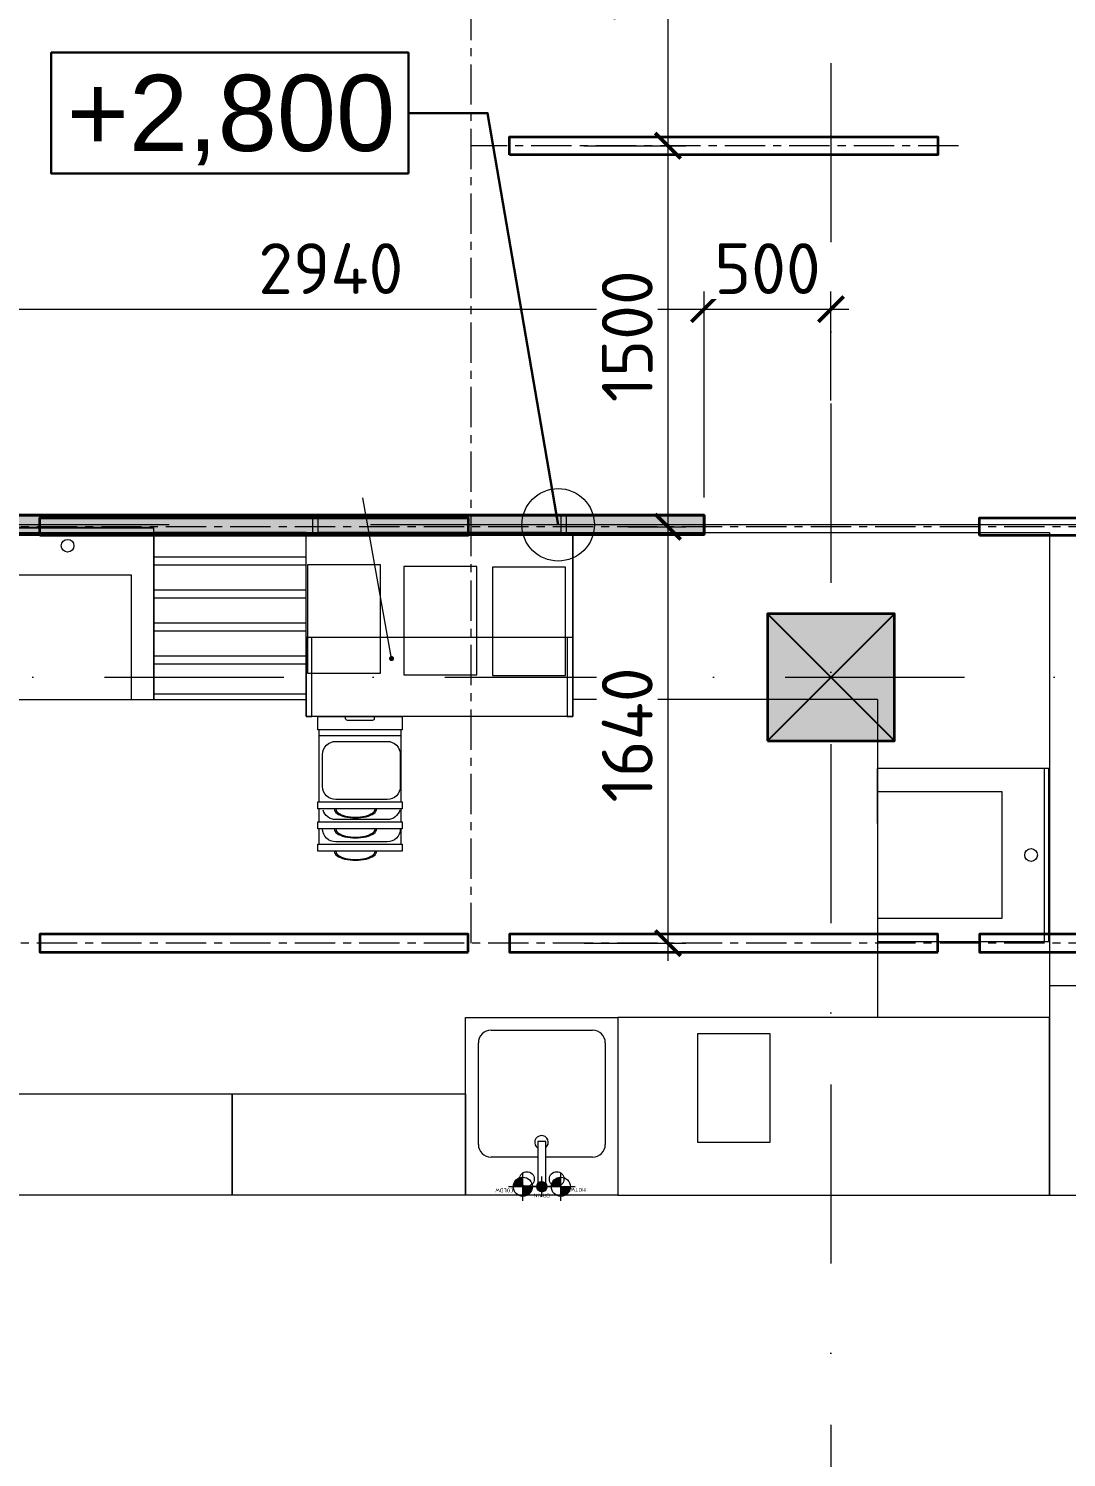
# Model space of a CAD drawing. Header units: millimetres. Extents: x -164867 to 807677, y -316775 to 513985.
# Drawn here: x 294278 to 298366, y 463390 to 469017 of the extents above; entities that cross this region are included whole.
import ezdxf

# ---------------------------------------------------------------- set-up
doc = ezdxf.new("R2010")
doc.units = ezdxf.units.MM
for name, pattern in [('CENTER', [50.8, 31.75, -6.35, 6.35, -6.35]), ('CENTER2', [28.575, 19.05, -3.175, 3.175, -3.175]), ('А_Штрихпунктирная', [1340.555525, 705.555534, -352.777767, 0, -282.222223])]:
    doc.linetypes.add(name, pattern=pattern)
doc.layers.get('Defpoints').update_dxf_attribs({"color": 140})
for name, color, linetype, lineweight in [('00_asys', 7, 'CENTER2', 13), ('00_kolony', 7, 'Continuous', 35), ('Details', 7, 'Continuous', 20), ('EL LOTKI', 202, 'Continuous', 18), ('INT_2_Sviesa_SAB_MEDINES LUBOS', 1, 'Continuous', 35), ('MARK oformlienija matmenys', 7, 'Continuous', 5), ('MARK_kasu zona', 7, 'Continuous', 0), ('Santechnika', 122, 'Continuous', 0), ('TECHNO', 7, 'Continuous', 15)]:
    doc.layers.add(name, color=color, linetype=linetype, lineweight=lineweight)
doc.layers.add('00_planas_hatch', color=7, linetype='Continuous', lineweight=0, true_color=0x3c3c3c)
doc.layers.add('TOVAR', color=7, linetype='Continuous')
doc.styles.add('1-floor_Tehnology_2011-07-12$0$my style', font='verdanai.ttf')
doc.styles.add('ISOCPEUR', font='isocpeur.ttf')
doc.styles.add('RomanS', font='romans.shx')
doc.styles.add('СГЕНЕРИР_СТИЛЬ_1', font='arial.ttf')
doc.dimstyles.new('1-floor_Tehnology_2011-07-12$0$ISO-25', dxfattribs={"dimtxt": 250, "dimasz": 200, "dimexe": 200, "dimexo": 200, "dimgap": 30, "dimtad": 1, "dimdec": 0, "dimtxsty": '1-floor_Tehnology_2011-07-12$0$my style', "dimblk": '1-floor_Tehnology_2011-07-12$0$_Oblique', "dimcen": 0, "dimdle": 200, "dimadec": 0, "dimazin": 0, "dimtfac": 1, "dimtdec": 0, "dimtmove": 0, "dimatfit": 3, "dimfxl": 1, "dimlwd": 0, "dimlwe": 0, "dimarcsym": 0})
doc.dimstyles.new('SAB_int_100', dxfattribs={"dimtxt": 200, "dimasz": 100, "dimexe": 70, "dimexo": 70, "dimgap": 60, "dimtad": 1, "dimdec": 1, "dimrnd": 5, "dimtxsty": 'ISOCPEUR', "dimblk": 'ARCHTICK', "dimcen": 20, "dimdle": 70, "dimadec": 0, "dimazin": 0, "dimtfac": 1, "dimtdec": 1, "dimtmove": 1, "dimatfit": 2, "dimfxl": 1, "dimtfill": 1, "dimarcsym": 0})

# ---------------------------------------------------------------- blocks, each defined once
blk = doc.blocks.new('98_мойка- тумба')
at = {"layer": 'Details', "lineweight": 0}
for p, q in [((32519.2, 13700), (33119.2, 13700)), ((32519.2, 13700), (33119.2, 13700)), ((32519.2, 13000), (32519.2, 13700)), ((33119.2, 13700), (33119.2, 13000)), ((32835.1, 13666.2), (32803.4, 13666.2)), ((32803.4, 13666.2), (32803.4, 13488.9)), ((32835.1, 13488.9), (32835.1, 13666.2)), ((32619.2, 13550), (32803.4, 13550)), ((32835.1, 13550), (33019.2, 13550)), ((32569.2, 13100), (32569.2, 13500)), ((32803.4, 13488.9), (32835.1, 13488.9)), ((33069.2, 13500), (33069.2, 13100)), ((33119.2, 13000), (32519.2, 13000)), ((33019.2, 13050), (32619.2, 13050))]:
    blk.add_line(p, q, dxfattribs=at)
for centre, start, end in [((32619.2, 13500), 90, 180), ((33019.2, 13500), 0, 90), ((32619.2, 13100), 180, 270), ((33019.2, 13100), 270, 0)]:
    blk.add_arc(centre, 50, start, end, dxfattribs=at)
for centre, major_axis, start_param, end_param in [((32760.6, 13636), (20.3, 20.3), 4.712389, 10.995574), ((32877.9, 13636), (20.3, 20.3), 4.712389, 10.995574), ((32820.4, 13491.7), (18.9, 18.9), 1.474931, 6.485096)]:
    blk.add_ellipse(centre, major_axis=major_axis, ratio=1, start_param=start_param, end_param=end_param, dxfattribs=at)
at = {"layer": 'Santechnika', "color": 1, "lineweight": 0}
for p, q in [((32706.7, 13667.7), (32742.7, 13703.8)), ((32707, 13671.6), (32738.8, 13703.4)), ((32707.9, 13676.1), (32734.4, 13702.5)), ((32708.8, 13666.3), (32744.2, 13701.7)), ((32709.9, 13681.5), (32728.9, 13700.6)), ((32712.3, 13666.3), (32744.2, 13698.1)), ((32715.9, 13666.3), (32744.2, 13694.6)), ((32719.4, 13666.3), (32744.2, 13691.1)), ((32722.9, 13666.3), (32744.2, 13687.5)), ((32726.5, 13666.3), (32744.2, 13684)), ((32730, 13666.3), (32744.2, 13680.5)), ((32733.5, 13666.3), (32744.2, 13676.9)), ((32737.1, 13666.3), (32744.2, 13673.4)), ((32744.2, 13722.6), (32744.2, 13610.1)), ((32687.9, 13666.3), (32800.4, 13666.3)), ((32740.6, 13666.3), (32744.2, 13669.8)), ((32744.2, 13631), (32779.5, 13666.3)), ((32744.2, 13634.5), (32776, 13666.3)), ((32744.2, 13638), (32772.4, 13666.3)), ((32744.2, 13641.6), (32768.9, 13666.3)), ((32744.2, 13645.1), (32765.4, 13666.3)), ((32744.2, 13648.6), (32761.8, 13666.3)), ((32744.2, 13652.2), (32758.3, 13666.3)), ((32744.2, 13655.7), (32754.8, 13666.3)), ((32744.2, 13659.2), (32751.2, 13666.3)), ((32744.2, 13662.8), (32747.7, 13666.3)), ((32745.6, 13628.8), (32781.6, 13664.9)), ((32749.5, 13629.2), (32781.3, 13661)), ((32753.9, 13630.1), (32780.4, 13656.6)), ((32759.4, 13632), (32778.4, 13651.1))]:
    blk.add_line(p, q, dxfattribs=at)
at = {"layer": 'Santechnika', "color": 251, "lineweight": 0}
for p, q in [((32799.2, 13664.9), (32820.6, 13686.3)), ((32799.2, 13665.1), (32820.4, 13686.3)), ((32799.2, 13665.3), (32820.2, 13686.3)), ((32799.2, 13665.5), (32820, 13686.3)), ((32799.2, 13665.7), (32819.7, 13686.3)), ((32799.2, 13665.9), (32819.5, 13686.3)), ((32799.2, 13666.2), (32819.3, 13686.3)), ((32799.2, 13666.4), (32819.1, 13686.3)), ((32799.2, 13666.6), (32818.9, 13686.3)), ((32799.2, 13666.8), (32818.6, 13686.3)), ((32799.2, 13667.1), (32818.4, 13686.3)), ((32799.2, 13667.3), (32818.2, 13686.3)), ((32799.2, 13667.5), (32817.9, 13686.3)), ((32799.2, 13667.8), (32817.7, 13686.3)), ((32799.2, 13664.5), (32821, 13686.2)), ((32799.2, 13664.7), (32820.8, 13686.2)), ((32799.2, 13668), (32817.4, 13686.2)), ((32799.3, 13663.8), (32821.6, 13686.2)), ((32799.3, 13664), (32821.4, 13686.2)), ((32799.3, 13664.2), (32821.2, 13686.2)), ((32799.3, 13668.3), (32817.2, 13686.2)), ((32799.3, 13668.5), (32816.9, 13686.2)), ((32799.3, 13668.8), (32816.7, 13686.2)), ((32799.3, 13663.6), (32821.8, 13686.1)), ((32799.3, 13669), (32816.4, 13686.1)), ((32799.4, 13663.3), (32822.2, 13686.1)), ((32799.4, 13663.4), (32822, 13686.1)), ((32799.4, 13669.3), (32816.2, 13686.1)), ((32799.4, 13663.1), (32822.4, 13686)), ((32799.4, 13669.6), (32815.9, 13686)), ((32799.5, 13662.7), (32822.8, 13686)), ((32799.5, 13662.9), (32822.6, 13686)), ((32799.5, 13669.8), (32815.6, 13686)), ((32799.5, 13662.5), (32823, 13685.9)), ((32799.5, 13670.1), (32815.3, 13685.9)), ((32799.6, 13662.1), (32823.3, 13685.9)), ((32799.6, 13662.3), (32823.2, 13685.9)), ((32799.6, 13670.4), (32815.1, 13685.9)), ((32799.6, 13661.9), (32823.5, 13685.8)), ((32799.6, 13670.7), (32814.8, 13685.8)), ((32799.7, 13661.7), (32823.7, 13685.8)), ((32799.7, 13671), (32814.5, 13685.8)), ((32799.7, 13661.6), (32823.9, 13685.7)), ((32799.8, 13661.4), (32824.1, 13685.7)), ((32799.8, 13671.3), (32814.2, 13685.7)), ((32799.8, 13661.2), (32824.3, 13685.6)), ((32799.9, 13660.9), (32824.6, 13685.6)), ((32799.9, 13661), (32824.4, 13685.6)), ((32799.9, 13671.6), (32813.9, 13685.6)), ((32799.9, 13671.9), (32813.6, 13685.5)), ((32800, 13660.5), (32825, 13685.5)), ((32800, 13660.7), (32824.8, 13685.5)), ((32800, 13672.2), (32813.2, 13685.4)), ((32800.1, 13660.3), (32825.1, 13685.4)), ((32800.1, 13660.2), (32825.3, 13685.3)), ((32800.2, 13660), (32825.5, 13685.3)), ((32800.2, 13672.5), (32812.9, 13685.3)), ((32800.2, 13659.8), (32825.6, 13685.2)), ((32800.3, 13659.7), (32825.8, 13685.2)), ((32800.3, 13672.9), (32812.6, 13685.2)), ((32800.3, 13659.5), (32826, 13685.1)), ((32800.4, 13659.3), (32826.1, 13685.1)), ((32800.4, 13673.2), (32812.2, 13685.1)), ((32800.5, 13659.2), (32826.3, 13685)), ((32800.5, 13659), (32826.5, 13684.9)), ((32800.5, 13673.6), (32811.9, 13684.9)), ((32800.6, 13658.8), (32826.6, 13684.9)), ((32800.7, 13658.7), (32826.8, 13684.8)), ((32800.7, 13674), (32811.5, 13684.8)), ((32800.7, 13658.5), (32826.9, 13684.7)), ((32800.8, 13658.4), (32827.1, 13684.7)), ((32800.8, 13674.4), (32811.1, 13684.6)), ((32800.9, 13658.2), (32827.2, 13684.6)), ((32800.9, 13658.1), (32827.4, 13684.5)), ((32801, 13657.9), (32827.6, 13684.5)), ((32801, 13674.8), (32810.7, 13684.4)), ((32801.1, 13657.8), (32827.7, 13684.4)), ((32801.1, 13657.6), (32827.9, 13684.3)), ((32801.2, 13657.5), (32828, 13684.2)), ((32801.2, 13675.2), (32810.3, 13684.2)), ((32801.3, 13657.3), (32828.2, 13684.2)), ((32801.4, 13657.2), (32828.3, 13684.1)), ((32801.4, 13657), (32828.5, 13684)), ((32801.5, 13675.7), (32809.8, 13684)), ((32801.5, 13656.9), (32828.6, 13683.9)), ((32801.6, 13656.7), (32828.7, 13683.9)), ((32801.7, 13656.6), (32828.9, 13683.8)), ((32801.8, 13656.4), (32829, 13683.7)), ((32801.8, 13676.2), (32809.3, 13683.7)), ((32801.8, 13656.3), (32829.2, 13683.6)), ((32801.9, 13656.1), (32829.3, 13683.5)), ((32802, 13656), (32829.5, 13683.4)), ((32802.1, 13655.9), (32829.6, 13683.4)), ((32802.1, 13676.7), (32808.8, 13683.4)), ((32802.2, 13655.7), (32829.7, 13683.3)), ((32802.3, 13655.6), (32829.9, 13683.2)), ((32802.4, 13655.4), (32830, 13683.1)), ((32802.4, 13655.3), (32830.2, 13683)), ((32802.5, 13677.3), (32808.1, 13683)), ((32802.5, 13655.2), (32830.3, 13682.9)), ((32802.6, 13655), (32830.4, 13682.8)), ((32802.7, 13654.9), (32830.6, 13682.7)), ((32802.8, 13654.8), (32830.7, 13682.7)), ((32802.9, 13654.6), (32830.8, 13682.6)), ((32803, 13654.5), (32830.9, 13682.5)), ((32803, 13678.1), (32807.4, 13682.5)), ((32803.1, 13654.4), (32831.1, 13682.4)), ((32803.2, 13654.3), (32831.2, 13682.3)), ((32803.3, 13654.1), (32831.3, 13682.2)), ((32803.4, 13654), (32831.5, 13682.1)), ((32803.5, 13653.9), (32831.6, 13682)), ((32803.6, 13653.8), (32831.7, 13681.9)), ((32803.7, 13653.6), (32831.8, 13681.8)), ((32803.7, 13679), (32806.4, 13681.7)), ((32803.8, 13653.5), (32832, 13681.7)), ((32803.9, 13653.4), (32832.1, 13681.6)), ((32804, 13653.3), (32832.2, 13681.5)), ((32804.1, 13653.1), (32832.3, 13681.4)), ((32804.2, 13653), (32832.4, 13681.3)), ((32804.3, 13652.9), (32832.6, 13681.2)), ((32804.4, 13652.8), (32832.7, 13681)), ((32804.5, 13652.7), (32832.8, 13680.9)), ((32804.6, 13652.6), (32832.9, 13680.8)), ((32804.7, 13652.4), (32833, 13680.7)), ((32804.9, 13652.3), (32833.1, 13680.6)), ((32805, 13652.2), (32833.2, 13680.5)), ((32805.1, 13652.1), (32833.4, 13680.4)), ((32805.2, 13652), (32833.5, 13680.3)), ((32805.3, 13651.9), (32833.6, 13680.2)), ((32805.4, 13651.8), (32833.7, 13680)), ((32805.5, 13651.7), (32833.8, 13679.9)), ((32805.7, 13651.6), (32833.9, 13679.8)), ((32805.8, 13651.4), (32834, 13679.7)), ((32805.9, 13651.3), (32834.1, 13679.6)), ((32806, 13651.2), (32834.2, 13679.5)), ((32806.1, 13651.1), (32834.3, 13679.3)), ((32806.2, 13651), (32834.4, 13679.2)), ((32806.4, 13650.9), (32834.5, 13679.1)), ((32806.5, 13650.8), (32834.6, 13679)), ((32806.6, 13650.7), (32834.7, 13678.8)), ((32806.7, 13650.6), (32834.8, 13678.7)), ((32806.9, 13650.5), (32834.9, 13678.6)), ((32807, 13650.4), (32835, 13678.5)), ((32807.1, 13650.3), (32835.1, 13678.3)), ((32807.3, 13650.2), (32835.2, 13678.2)), ((32807.4, 13650.1), (32835.3, 13678.1)), ((32807.5, 13650), (32835.4, 13678)), ((32807.6, 13650), (32835.5, 13677.8)), ((32807.8, 13649.9), (32835.6, 13677.7)), ((32807.9, 13649.8), (32835.7, 13677.6)), ((32808, 13649.7), (32835.8, 13677.4)), ((32808.2, 13649.6), (32835.9, 13677.3)), ((32808.3, 13649.5), (32836, 13677.2)), ((32808.5, 13649.4), (32836, 13677)), ((32808.6, 13649.3), (32836.1, 13676.9)), ((32808.7, 13649.2), (32836.2, 13676.7)), ((32808.9, 13649.2), (32836.3, 13676.6)), ((32809, 13649.1), (32836.4, 13676.5)), ((32809.2, 13649), (32836.5, 13676.3)), ((32809.3, 13648.9), (32836.6, 13676.2)), ((32809.4, 13648.8), (32836.6, 13676)), ((32809.6, 13648.8), (32836.7, 13675.9)), ((32809.7, 13648.7), (32836.8, 13675.7)), ((32809.9, 13648.6), (32836.9, 13675.6)), ((32810, 13648.5), (32836.9, 13675.4)), ((32810.2, 13648.4), (32837, 13675.3)), ((32810.3, 13648.4), (32837.1, 13675.1)), ((32810.5, 13648.3), (32837.2, 13675)), ((32810.6, 13648.2), (32837.2, 13674.8)), ((32810.8, 13648.1), (32837.3, 13674.7)), ((32810.9, 13648.1), (32837.4, 13674.5)), ((32811.1, 13648), (32837.5, 13674.4)), ((32811.2, 13647.9), (32837.5, 13674.2)), ((32811.4, 13647.9), (32837.6, 13674.1)), ((32811.6, 13647.8), (32837.7, 13673.9)), ((32811.7, 13647.7), (32837.7, 13673.7)), ((32811.9, 13647.7), (32837.8, 13673.6)), ((32812, 13647.6), (32837.8, 13673.4)), ((32812.2, 13647.6), (32837.9, 13673.3)), ((32812.4, 13647.5), (32838, 13673.1)), ((32812.5, 13647.4), (32838, 13672.9)), ((32812.7, 13647.4), (32838.1, 13672.8)), ((32812.9, 13647.3), (32838.1, 13672.6)), ((32813, 13647.3), (32838.2, 13672.4)), ((32819.2, 13706.3), (32819.2, 13626.3)), ((32779.2, 13666.2), (32859.2, 13666.2)), ((32813.2, 13647.2), (32838.2, 13672.3)), ((32813.4, 13647.2), (32838.3, 13672.1)), ((32813.6, 13647.1), (32838.4, 13671.9)), ((32813.7, 13647.1), (32838.4, 13671.7)), ((32813.9, 13647), (32838.5, 13671.6)), ((32814.1, 13647), (32838.5, 13671.4)), ((32814.3, 13646.9), (32838.5, 13671.2)), ((32814.4, 13646.9), (32838.6, 13671)), ((32814.6, 13646.8), (32838.6, 13670.8)), ((32814.8, 13646.8), (32838.7, 13670.7)), ((32815, 13646.7), (32838.7, 13670.5)), ((32815.2, 13646.7), (32838.8, 13670.3)), ((32815.4, 13646.7), (32838.8, 13670.1)), ((32815.6, 13646.6), (32838.8, 13669.9)), ((32815.7, 13646.6), (32838.9, 13669.7)), ((32815.9, 13646.6), (32838.9, 13669.5)), ((32816.1, 13646.5), (32838.9, 13669.3)), ((32816.3, 13646.5), (32839, 13669.1)), ((32816.5, 13646.5), (32839, 13668.9)), ((32816.7, 13646.5), (32839, 13668.7)), ((32816.9, 13646.4), (32839, 13668.5)), ((32817.1, 13646.4), (32839.1, 13668.3)), ((32817.3, 13646.4), (32839.1, 13668.1)), ((32817.5, 13646.4), (32839.1, 13667.9)), ((32817.7, 13646.4), (32839.1, 13667.7)), ((32818, 13646.3), (32839.1, 13667.5)), ((32818.2, 13646.3), (32839.1, 13667.3)), ((32818.4, 13646.3), (32839.1, 13667.1)), ((32818.6, 13646.3), (32839.1, 13666.9)), ((32818.8, 13646.3), (32839.2, 13666.6)), ((32819, 13646.3), (32839.2, 13666.4)), ((32819.3, 13646.3), (32839.2, 13666.2)), ((32819.5, 13646.3), (32839.2, 13666)), ((32819.7, 13646.3), (32839.1, 13665.7)), ((32820, 13646.3), (32839.1, 13665.5)), ((32820.2, 13646.3), (32839.1, 13665.3)), ((32820.4, 13646.4), (32839.1, 13665)), ((32820.7, 13646.4), (32839.1, 13664.8)), ((32820.9, 13646.4), (32839.1, 13664.5)), ((32821.2, 13646.4), (32839.1, 13664.3)), ((32821.4, 13646.4), (32839, 13664.1)), ((32821.7, 13646.5), (32839, 13663.8)), ((32821.9, 13646.5), (32839, 13663.5)), ((32822.2, 13646.5), (32838.9, 13663.3)), ((32822.5, 13646.6), (32838.9, 13663)), ((32822.7, 13646.6), (32838.8, 13662.7)), ((32823, 13646.7), (32838.8, 13662.5)), ((32823.3, 13646.7), (32838.7, 13662.2)), ((32823.6, 13646.8), (32838.7, 13661.9)), ((32823.9, 13646.9), (32838.6, 13661.6)), ((32824.2, 13647), (32838.5, 13661.3)), ((32824.5, 13647), (32838.4, 13661)), ((32824.8, 13647.1), (32838.3, 13660.7)), ((32825.1, 13647.2), (32838.2, 13660.4)), ((32825.4, 13647.3), (32838.1, 13660)), ((32825.8, 13647.4), (32838, 13659.7)), ((32826.1, 13647.6), (32837.9, 13659.3)), ((32826.5, 13647.7), (32837.8, 13659)), ((32826.9, 13647.9), (32837.6, 13658.6)), ((32827.3, 13648), (32837.4, 13658.2)), ((32827.7, 13648.2), (32837.2, 13657.8)), ((32828.1, 13648.4), (32837, 13657.3)), ((32828.6, 13648.7), (32836.8, 13656.9)), ((32829.1, 13649), (32836.5, 13656.4)), ((32829.7, 13649.3), (32836.2, 13655.8)), ((32830.3, 13649.7), (32835.8, 13655.2)), ((32831, 13650.2), (32835.2, 13654.4))]:
    blk.add_line(p, q, dxfattribs=at)
at = {"layer": 'Santechnika', "color": 5, "lineweight": 0}
for p, q in [((32856.7, 13667.7), (32892.7, 13703.8)), ((32857, 13671.6), (32888.8, 13703.4)), ((32857.9, 13676.1), (32884.4, 13702.5)), ((32858.8, 13666.3), (32894.2, 13701.7)), ((32859.9, 13681.5), (32878.9, 13700.6)), ((32862.3, 13666.3), (32894.2, 13698.1)), ((32865.9, 13666.3), (32894.2, 13694.6)), ((32869.4, 13666.3), (32894.2, 13691.1)), ((32872.9, 13666.3), (32894.2, 13687.5)), ((32876.5, 13666.3), (32894.2, 13684)), ((32880, 13666.3), (32894.2, 13680.5)), ((32883.5, 13666.3), (32894.2, 13676.9)), ((32887.1, 13666.3), (32894.2, 13673.4)), ((32894.2, 13722.6), (32894.2, 13610.1)), ((32837.9, 13666.3), (32950.4, 13666.3)), ((32890.6, 13666.3), (32894.2, 13669.8)), ((32894.2, 13631), (32929.5, 13666.3)), ((32894.2, 13634.5), (32926, 13666.3)), ((32894.2, 13638), (32922.4, 13666.3)), ((32894.2, 13641.6), (32918.9, 13666.3)), ((32894.2, 13645.1), (32915.4, 13666.3)), ((32894.2, 13648.6), (32911.8, 13666.3)), ((32894.2, 13652.2), (32908.3, 13666.3)), ((32894.2, 13655.7), (32904.8, 13666.3)), ((32894.2, 13659.2), (32901.2, 13666.3)), ((32894.2, 13662.8), (32897.7, 13666.3)), ((32895.6, 13628.8), (32931.6, 13664.9)), ((32899.5, 13629.2), (32931.3, 13661)), ((32903.9, 13630.1), (32930.4, 13656.6)), ((32909.4, 13632), (32928.4, 13651.1))]:
    blk.add_line(p, q, dxfattribs=at)
at = {"layer": 'Santechnika', "color": 1, "lineweight": 0}
blk.add_circle((32744.2, 13666.3), 37.5, dxfattribs=at)
at = {"layer": 'Santechnika', "color": 5, "lineweight": 0}
blk.add_circle((32894.2, 13666.3), 37.5, dxfattribs=at)
at = {"layer": 'Santechnika', "color": 251, "lineweight": 0}
blk.add_ellipse((32819.2, 13666.3), major_axis=(14.1, 14.1), ratio=1, start_param=5.497787, end_param=11.780972, dxfattribs=at)
at = {"layer": 'Santechnika', "color": 1, "lineweight": 0, "style": 'RomanS'}
blk.add_text('HOTW', height=15, dxfattribs=at).set_placement((32646.3, 13671.3))
at = {"layer": 'Santechnika', "color": 251, "lineweight": 0, "style": 'RomanS'}
blk.add_text('DRAIN', height=15, dxfattribs=at).set_placement((32787.7, 13693.2))
at = {"layer": 'Santechnika', "color": 5, "lineweight": 0, "style": 'RomanS'}
blk.add_text('COLDW', height=15, dxfattribs=at).set_placement((32931.4, 13673.4))
blk = doc.blocks.new('1-floor_Tehnology_2011-07-12$0$_Oblique')
at = {"color": 0, "linetype": 'ByBlock', "lineweight": -2}
blk.add_line((-0.5, -0.5), (0.5, 0.5), dxfattribs=at)
blk = doc.blocks.new('Mod_2')
at = {"lineweight": 0}
for p, q in [((680, -2), (0, -2)), ((90, -677), (90, -187)), ((90, -187), (590, -187)), ((590, -187), (590, -677)), ((0, -677), (90, -677)), ((590, -677), (680, -677))]:
    blk.add_line(p, q, dxfattribs=at)
for points in [[(0, -2), (680, -2), (680, 0), (0, 0)], [(0, -677), (680, -677), (680, -2), (0, -2)], [(0, -20), (680, -20), (680, -2), (0, -2)]]:
    blk.add_lwpolyline(points, close=True, dxfattribs=at)
at = {"color": 1, "lineweight": 0}
blk.add_circle((340, -72), 25, dxfattribs=at)
blk = doc.blocks.new('Mod_4')
at = {"lineweight": 0}
for points in [[(0, -657), (600, -657), (600, 0), (0, 0)], [(0, -127), (600, -127), (600, -97), (0, -97)], [(0, -257), (600, -257), (600, -227), (0, -227)], [(0, -387), (600, -387), (600, -357), (0, -357)], [(0, -517), (600, -517), (600, -487), (0, -487)]]:
    blk.add_lwpolyline(points, close=True, dxfattribs=at)
blk.add_lwpolyline([(600, -637), (0, -637)], dxfattribs=at)
blk = doc.blocks.new('HD_900_CG')
at = {"lineweight": 0, "ltscale": 5}
for points in [[(-70, 1050), (-70, 0), (-795, 0), (-795, 1050)], [(-795, 1028.1), (-483, 1028.1), (-483, 1050), (-795, 1050)], [(-70, 1003.1), (0, 1003.1), (0, 1025), (-70, 1025)], [(-1325.2, 1004.4), (-1296.8, 1004.4), (-1296.8, 672.1), (-1325.2, 672.1)], [(-1237.3, 1000.8), (-1296.8, 1000.8), (-1296.8, 675.7), (-1237.3, 675.7)], [(-1237.3, 1004.4), (-1208.9, 1004.4), (-1208.9, 672.1), (-1237.3, 672.1)], [(-1158.5, 1000.8), (-1208.9, 1000.8), (-1208.9, 675.7), (-1158.5, 675.7)], [(-1158.5, 1004.4), (-1130.1, 1004.4), (-1130.1, 672.1), (-1158.5, 672.1)], [(-846.9, 1000.8), (-1130.1, 1000.8), (-1130.1, 675.7), (-846.9, 675.7)], [(-846.9, 1004.4), (-795, 1004.4), (-795, 672.1), (-846.9, 672.1)], [(-70, 1003.1), (0, 1003.1), (0, 46.9), (-70, 46.9)], [(-795, 0), (-483, 0), (-483, 21.9), (-795, 21.9)], [(-70, 25), (0, 25), (0, 46.9), (-70, 46.9)]]:
    blk.add_lwpolyline(points, close=True, dxfattribs=at)
for points in [[(-483, 0), (-483, 1050)], [(-869, 1000.8), (-869, 675.7)], [(-1325.2, 779.1), (-1325.2, 772.5)], [(-1237.3, 779.1), (-1237.3, 772.5)], [(-1158.5, 779.1), (-1158.5, 772.5)]]:
    blk.add_lwpolyline(points, dxfattribs=at)
for points in [[(-1288.2, 837.1), (-1288.2, 934.1, -0.409083), (-1237.6, 985.5, -0.409083)], [(-1200.3, 914.6), (-1200.3, 934.1, -0.333897), (-1163.1, 983.5, -0.333897)], [(-1163.1, 681.5, -0.333897), (-1200.3, 731), (-1200.3, 914.6)], [(-1237.6, 679.5, -0.409083), (-1288.2, 731), (-1288.2, 837.1)]]:
    blk.add_lwpolyline(points, format="xyb", dxfattribs=at)
for points in [[(-1070, 985.6), (-943.8, 985.6, -0.414214), (-892.3, 934.1), (-892.3, 731, -0.414214), (-943.8, 679.5), (-1070, 679.5, -0.414214), (-1121.5, 731), (-1121.5, 934.1, -0.414214)], [(-795, 782.2), (-802.9, 782.2, -0.414214), (-809.9, 789.2), (-809.9, 887.9, -0.414214), (-802.9, 894.9), (-795, 894.9)]]:
    blk.add_lwpolyline(points, format="xyb", close=True, dxfattribs=at)
at = {"lineweight": 0, "ltscale": 5, "flags": 128}
for points in [[(-1325.2, 933.3), (-1325.2, 939.8)], [(-1237.3, 933.3), (-1237.3, 939.8)], [(-1158.5, 933.3), (-1158.5, 939.8)]]:
    blk.add_lwpolyline(points, close=True, dxfattribs=at)
at = {"lineweight": 0, "ltscale": 5}
for centre, major_axis, ratio in [((-1325.2, 856.2), (0, 83.6), 0.422255), ((-1325.2, 856.2), (0, 77.1), 0.419571), ((-1237.3, 856.2), (0, 83.6), 0.422255), ((-1237.3, 856.2), (0, 77.1), 0.419571), ((-1158.5, 856.2), (0, 83.6), 0.422255), ((-1158.5, 856.2), (0, 77.1), 0.419571)]:
    blk.add_ellipse(centre, major_axis=major_axis, ratio=ratio, start_param=0, end_param=3.141593, dxfattribs=at)
blk = doc.blocks.new('L 1686')
at = {"transparency": 33554687}
blk.add_lwpolyline([(1994127.7, -1660861.1), (1994197.7, -1660861.1), (1994197.7, -1662547.1), (1994127.7, -1662547.1)], close=True, dxfattribs=at)
blk = doc.blocks.new('SVIESTUVAI Garmatnaya')
at = {"layer": 'INT_2_Sviesa_SAB_MEDINES LUBOS', "transparency": 33554687, "rotation": 90}
for p in [(-1611726.6, -1983570.2), (-1613576.6, -1985070.2), (-1609876.6, -1985070.2)]:
    blk.add_blockref('L 1686', p, dxfattribs=at)
at = {"layer": 'INT_2_Sviesa_SAB_MEDINES LUBOS', "transparency": 33554687, "xscale": -1, "rotation": 270}
for p in [(1709831.6, -1986710.2), (1711681.6, -1986710.2), (1713531.6, -1986710.2)]:
    blk.add_blockref('L 1686', p, dxfattribs=at)
blk = doc.blocks.new('kasa1')
h = blk.add_hatch(color=5)
h.dxf.hatch_style = 1
h.paths.add_polyline_path([(-37.5, -1445), (-37.5, 1495), (37.5, 1495), (37.5, -1445)])
at = {"layer": 'MARK_kasu zona', "color": 5, "linetype": 'Continuous', "lineweight": 40}
blk.add_lwpolyline([(-37.5, -1445), (-37.5, 1495), (37.5, 1495), (37.5, -1445)], close=True, dxfattribs=at)
blk = doc.blocks.new('_ArchTick')
at = {"color": 0, "linetype": 'ByBlock', "const_width": 0.15}
blk.add_lwpolyline([(-0.5, -0.5), (0.5, 0.5)], dxfattribs=at)
blk = doc.blocks.new('*D381')
at = {"layer": 'Defpoints', "color": 0, "transparency": 16777216}
for p in [(49900, 9949), (46960, 9137.5), (49900, 9137.5)]:
    blk.add_point(p, dxfattribs=at)
at = {"layer": 'MARK oformlienija matmenys', "color": 0, "lineweight": -2, "transparency": 16777216}
for p, q in [((46960, 9207.5), (46960, 10019)), ((49900, 9207.5), (49900, 10019)), ((46890, 9949), (49970, 9949))]:
    blk.add_line(p, q, dxfattribs=at)
at = {"layer": 'MARK oformlienija matmenys', "color": 0, "lineweight": -2, "transparency": 16777216, "xscale": 100, "yscale": 100, "zscale": 100, "rotation": 180}
blk.add_blockref('_ArchTick', (46960, 9949), dxfattribs=at)
at = {"layer": 'MARK oformlienija matmenys', "color": 0, "lineweight": -2, "transparency": 16777216, "xscale": 100, "yscale": 100, "zscale": 100}
blk.add_blockref('_ArchTick', (49900, 9949), dxfattribs=at)
at = {"layer": 'MARK oformlienija matmenys', "color": 0, "transparency": 16777216, "insert": (48430, 10109), "char_height": 200, "attachment_point": 5, "style": 'ISOCPEUR', "bg_fill": 3, "box_fill_scale": 1.1, "bg_fill_color": 256, "bg_fill_true_color": 13158600, "bg_fill_transparency": 0}
blk.add_mtext('2940', dxfattribs=at)
blk = doc.blocks.new('*D382')
at = {"layer": 'Defpoints', "color": 0, "transparency": 16777216}
for p in [(50400, 9949), (50400, 9519.7), (49900, 9137.5)]:
    blk.add_point(p, dxfattribs=at)
at = {"layer": 'MARK oformlienija matmenys', "color": 0, "lineweight": -2, "transparency": 16777216}
for p, q in [((49900, 9207.5), (49900, 10019)), ((50400, 9589.7), (50400, 10019)), ((49830, 9949), (50470, 9949))]:
    blk.add_line(p, q, dxfattribs=at)
at = {"layer": 'MARK oformlienija matmenys', "color": 0, "lineweight": -2, "transparency": 16777216, "xscale": 100, "yscale": 100, "zscale": 100, "rotation": 180}
blk.add_blockref('_ArchTick', (49900, 9949), dxfattribs=at)
at = {"layer": 'MARK oformlienija matmenys', "color": 0, "lineweight": -2, "transparency": 16777216, "xscale": 100, "yscale": 100, "zscale": 100}
blk.add_blockref('_ArchTick', (50400, 9949), dxfattribs=at)
at = {"layer": 'MARK oformlienija matmenys', "color": 0, "transparency": 16777216, "insert": (50150, 10109), "char_height": 200, "attachment_point": 5, "style": 'ISOCPEUR', "bg_fill": 3, "box_fill_scale": 1.1, "bg_fill_color": 256, "bg_fill_true_color": 13158600, "bg_fill_transparency": 0}
blk.add_mtext('500', dxfattribs=at)
blk = doc.blocks.new('kolona 500x500')
at = {"layer": '00_planas_hatch', "transparency": 33554687}
h = blk.add_hatch(color=256, dxfattribs=at)
h.dxf.hatch_style = 1
h.paths.add_polyline_path([(-250, -250), (250, -250), (250, 250), (-250, 250)])
at = {"layer": '00_kolony', "color": 0, "transparency": 33554687}
blk.add_lwpolyline([(-250, -250), (250, -250), (250, 250), (-250, 250)], close=True, dxfattribs=at)
at = {"layer": 'Defpoints', "transparency": 33554687}
for points in [[(-250, 250), (250, -250)], [(250, 250), (-250, -250)]]:
    blk.add_lwpolyline(points, dxfattribs=at)
blk = doc.blocks.new('OSI Garmatnaya')
at = {"layer": '00_asys', "linetype": 'А_Штрихпунктирная', "transparency": 33554687}
for points in [[(50400, 55159.77), (50400, -4664.1)], [(-6087.31, 8500), (59815.7, 8500)]]:
    blk.add_lwpolyline(points, dxfattribs=at)
at = {"layer": '00_kolony', "transparency": 33554669}
blk.add_blockref('kolona 500x500', (50400, 8500), dxfattribs=at)
blk = doc.blocks.new('*D437')
at = {"layer": 'Defpoints', "color": 0, "transparency": 16777216}
for p in [(49480.7, 12092.5), (49356.5, 10592.5), (49757.8, 10592.5)]:
    blk.add_point(p, dxfattribs=at)
at = {"layer": 'EL LOTKI', "color": 0, "lineweight": -2, "transparency": 16777216}
for p, q in [((49757.8, 12162.5), (49757.8, 10522.5)), ((49550.7, 12092.5), (49827.8, 12092.5)), ((49426.5, 10592.5), (49827.8, 10592.5))]:
    blk.add_line(p, q, dxfattribs=at)
at = {"layer": 'EL LOTKI', "color": 0, "lineweight": -2, "transparency": 16777216, "xscale": 100, "yscale": 100, "zscale": 100}
for p, rotation in [((49757.8, 12092.5), 90), ((49757.8, 10592.5), 270)]:
    blk.add_blockref('_ArchTick', p, dxfattribs=dict(at, rotation=rotation))
at = {"layer": 'EL LOTKI', "color": 0, "transparency": 16777216, "insert": (49597.8, 11342.5), "char_height": 200, "attachment_point": 5, "rotation": 90, "style": 'ISOCPEUR', "bg_fill": 3, "box_fill_scale": 1.1, "bg_fill_color": 256, "bg_fill_true_color": 13158600, "bg_fill_transparency": 0}
blk.add_mtext('1500', dxfattribs=at)
blk = doc.blocks.new('*D438')
at = {"layer": 'Defpoints', "color": 0, "transparency": 16777216}
for p in [(49356.5, 10592.5), (49531, 9092.5), (49757.8, 9092.5)]:
    blk.add_point(p, dxfattribs=at)
at = {"layer": 'EL LOTKI', "color": 0, "lineweight": -2, "transparency": 16777216}
for p, q in [((49757.8, 10662.5), (49757.8, 9022.5)), ((49426.5, 10592.5), (49827.8, 10592.5)), ((49601, 9092.5), (49827.8, 9092.5))]:
    blk.add_line(p, q, dxfattribs=at)
at = {"layer": 'EL LOTKI', "color": 0, "lineweight": -2, "transparency": 16777216, "xscale": 100, "yscale": 100, "zscale": 100}
for p, rotation in [((49757.8, 10592.5), 90), ((49757.8, 9092.5), 270)]:
    blk.add_blockref('_ArchTick', p, dxfattribs=dict(at, rotation=rotation))
at = {"layer": 'EL LOTKI', "color": 0, "transparency": 16777216, "insert": (49597.8, 9842.5), "char_height": 200, "attachment_point": 5, "rotation": 90, "style": 'ISOCPEUR', "bg_fill": 3, "box_fill_scale": 1.1, "bg_fill_color": 256, "bg_fill_true_color": 13158600, "bg_fill_transparency": 0}
blk.add_mtext('1500', dxfattribs=at)
blk = doc.blocks.new('*D439')
at = {"layer": 'Defpoints', "color": 0, "transparency": 16777216}
for p in [(49531, 9092.5), (49358.5, 7452.5), (49757.8, 7452.5)]:
    blk.add_point(p, dxfattribs=at)
at = {"layer": 'EL LOTKI', "color": 0, "lineweight": -2, "transparency": 16777216}
for p, q in [((49757.8, 9162.5), (49757.8, 7382.5)), ((49601, 9092.5), (49827.8, 9092.5)), ((49428.5, 7452.5), (49827.8, 7452.5))]:
    blk.add_line(p, q, dxfattribs=at)
at = {"layer": 'EL LOTKI', "color": 0, "lineweight": -2, "transparency": 16777216, "xscale": 100, "yscale": 100, "zscale": 100}
for p, rotation in [((49757.8, 9092.5), 90), ((49757.8, 7452.5), 270)]:
    blk.add_blockref('_ArchTick', p, dxfattribs=dict(at, rotation=rotation))
at = {"layer": 'EL LOTKI', "color": 0, "transparency": 16777216, "insert": (49597.8, 8272.5), "char_height": 200, "attachment_point": 5, "rotation": 90, "style": 'ISOCPEUR', "bg_fill": 3, "box_fill_scale": 1.1, "bg_fill_color": 256, "bg_fill_true_color": 13158600, "bg_fill_transparency": 0}
blk.add_mtext('1640', dxfattribs=at)
blk = doc.blocks.new('TECHNOLOGIJA Garmatnaya')
at = {"layer": 'TECHNO', "transparency": 33554687}
for p in [(51260.3, 8139.8), (50583.3, 7924.1)]:
    blk.add_line(p, (50583.3, 8139.8), dxfattribs=at)
for points in [[(50583.3, 8412.6), (49383.3, 8412.6), (49383.3, 9069.6), (51260.3, 9069.6), (51260.3, 8171.1)], [(51261.2, 8215), (51261.2, 7160), (50584.2, 7160), (50584.2, 8412.7)]]:
    blk.add_lwpolyline(points, dxfattribs=at)
at = {"layer": 'TECHNO', "transparency": 33554687, "elevation": 0}
blk.add_lwpolyline([(48625.5, 8942.2), (48338.1, 8942.2), (48338.1, 8515.3), (48625.5, 8515.3)], close=True, dxfattribs=at)
at = {"layer": 'TECHNO', "transparency": 33554687}
for points in [[(49005.4, 8936.5), (48718, 8936.5), (48718, 8509.6), (49005.4, 8509.6)], [(49354.6, 8933.4), (49067.2, 8933.4), (49067.2, 8506.4), (49354.6, 8506.4)], [(52261.2, 7285), (51261.2, 7285), (51261.2, 6460), (52261.2, 6460)], [(49561.2, 6460), (51261.2, 6460), (51261.2, 7160), (49561.2, 7160)], [(50161.1, 7095.6), (49873.8, 7095.6), (49873.8, 6668.6), (50161.1, 6668.6)], [(48041.2, 6460), (47121.2, 6460), (47121.2, 6860), (48041.2, 6860)], [(48961.2, 6460), (48041.2, 6460), (48041.2, 6860), (48961.2, 6860)]]:
    blk.add_lwpolyline(points, close=True, dxfattribs=at)
for name, p, rotation in [('HD_900_CG', (49383.3, 9139.6), 90), ('Mod_2', (51260.3, 8139.8), 270), ('98_мойка- тумба', (82080.4, 20160), 180)]:
    blk.add_blockref(name, p, dxfattribs=dict(at, rotation=rotation))
for name, p in [('Mod_2', (47053.3, 9089.6)), ('Mod_4', (47733.3, 9069.6))]:
    blk.add_blockref(name, p, dxfattribs=at)
at = {"layer": 'TOVAR', "lineweight": 0, "transparency": 33554687}
blk.add_leader([(48669.3, 8573.2, 0), (48556.8, 9206.3, 0)], dimstyle='1-floor_Tehnology_2011-07-12$0$ISO-25', override={"dimasz": 20, "dimgap": 30, "dimtad": 0, "dimldrblk": 'Dot'}, dxfattribs=at)
blk = doc.blocks.new('MARK KASOS Garmatnaya')
at = {"layer": 'MARK oformlienija matmenys', "color": 5, "lineweight": 30, "ltscale": 0.003, "transparency": 33554687}
blk.add_lwpolyline([(48735.9, 10483.14), (47328.7, 10483.14), (47328.7, 10959.57), (48735.9, 10959.57)], close=True, dxfattribs=at)
at = {"layer": 'MARK oformlienija matmenys', "color": 5, "linetype": 'CENTER2', "ltscale": 250, "transparency": 33554687}
blk.add_lwpolyline([(53349.49, 9100), (45607.24, 9100)], dxfattribs=at)
at = {"layer": 'MARK_kasu zona', "transparency": 33554687, "rotation": 270}
blk.add_blockref('kasa1', (48405.01, 9100), dxfattribs=at)
at = {"layer": 'MARK oformlienija matmenys', "color": 5, "ltscale": 0.003, "transparency": 33554687, "insert": (47390.36, 10871.91), "char_height": 300, "attachment_point": 1, "rotation": 0, "style": 'СГЕНЕРИР_СТИЛЬ_1'}
blk.add_mtext('\\A1;{\\fArial|b0|i0|c204|p38;+\\fArial|b0|i0|c0|p38;2\\fArial|b0|i0|c204|p38;,\\fArial|b0|i0|c0|p38;8\\fArial|b0|i0|c204|p38;00}', dxfattribs=at)
at = {"layer": 'MARK oformlienija matmenys', "transparency": 33554687}
dim = blk.add_linear_dim(base=(49900, 9949), p1=(46960, 9137.5), p2=(49900, 9137.5), dimstyle='SAB_int_100', dxfattribs=at)
dim.commit()
dim.dimension.update_dxf_attribs({"geometry": '*D381', "text_midpoint": (48430, 10109)})
at = {"layer": 'MARK oformlienija matmenys', "color": 5, "lineweight": 30, "ltscale": 0.003, "transparency": 33554687}
blk.add_lwpolyline([(49325.51, 9100), (49047.38, 10721.36), (48735.9, 10721.36)], dxfattribs=at)
at = {"layer": 'MARK oformlienija matmenys', "color": 5, "ltscale": 0.003, "transparency": 33554687}
blk.add_circle((49325.51, 9100), 142.72, dxfattribs=at)
at = {"layer": 'MARK oformlienija matmenys', "transparency": 33554687}
dim = blk.add_linear_dim(base=(50400, 9949), p1=(49900, 9137.5), p2=(50400, 9519.72), dimstyle='SAB_int_100', dxfattribs=at)
dim.commit()
dim.dimension.update_dxf_attribs({"geometry": '*D382', "text_midpoint": (50150, 10109)})
blk = doc.blocks.new('EL LOTKI Garmatnaya')
at = {"layer": 'EL LOTKI', "linetype": 'CENTER', "ltscale": 5, "transparency": 33554687}
for points in [[(48982.5, 7452.5), (48982.5, 41017.5)], [(50902.5, 10592.5), (48982.5, 10592.5)], [(52765, 9092.5), (40465, 9092.5)]]:
    blk.add_lwpolyline(points, dxfattribs=at)
at = {"layer": 'EL LOTKI', "transparency": 33554687}
dim = blk.add_linear_dim(base=(49757.78, 10592.5), p1=(49480.72, 12092.5), p2=(49356.49, 10592.5), angle=270, dimstyle='SAB_int_100', dxfattribs=at)
dim.commit()
dim.dimension.update_dxf_attribs({"geometry": '*D437', "text_midpoint": (49597.78, 11342.5)})
dim = blk.add_linear_dim(base=(49757.78, 9092.5), p1=(49356.49, 10592.5), p2=(49531.01, 9092.5), angle=270, dimstyle='SAB_int_100', dxfattribs=at)
dim.commit()
dim.dimension.update_dxf_attribs({"geometry": '*D438', "text_midpoint": (49597.78, 9842.5)})
dim = blk.add_linear_dim(base=(49757.78, 7452.5), p1=(49531.01, 9092.5), p2=(49358.51, 7452.5), angle=270, dimstyle='SAB_int_100', dxfattribs=at)
dim.commit()
dim.dimension.update_dxf_attribs({"geometry": '*D439', "text_midpoint": (49597.78, 8272.5)})
at = {"layer": 'EL LOTKI', "linetype": 'CENTER', "ltscale": 5, "transparency": 33554687}
blk.add_lwpolyline([(52765, 7452.5), (40465, 7452.5)], dxfattribs=at)

msp = doc.modelspace()

# ---------------------------------------------------------------- block references
at = {"layer": 'INT_2_Sviesa_SAB_MEDINES LUBOS', "transparency": 33554687}
msp.add_blockref('SVIESTUVAI Garmatnaya', (247038.21, 457962.73), dxfattribs=at)
at = {"layer": 'TECHNO', "transparency": 33554687}
msp.add_blockref('TECHNOLOGIJA Garmatnaya', (247038.21, 457962.73), dxfattribs=at)

# ---------------------------------------------------------------- next in the draw order: block references
at = {"layer": 'MARK_kasu zona', "transparency": 33554687}
msp.add_blockref('MARK KASOS Garmatnaya', (247038.21, 457962.73), dxfattribs=at)

# ---------------------------------------------------------------- next in the draw order: block references
at = {"layer": '00_asys', "linetype": 'CENTER2', "lineweight": 25, "ltscale": 200, "transparency": 33554687}
msp.add_blockref('OSI Garmatnaya', (247038.21, 457962.73), dxfattribs=at)

# ---------------------------------------------------------------- next in the draw order: block references
at = {"layer": 'EL LOTKI', "transparency": 33554687}
msp.add_blockref('EL LOTKI Garmatnaya', (247038.21, 457962.73), dxfattribs=at)

doc.saveas('drawing.dxf')
